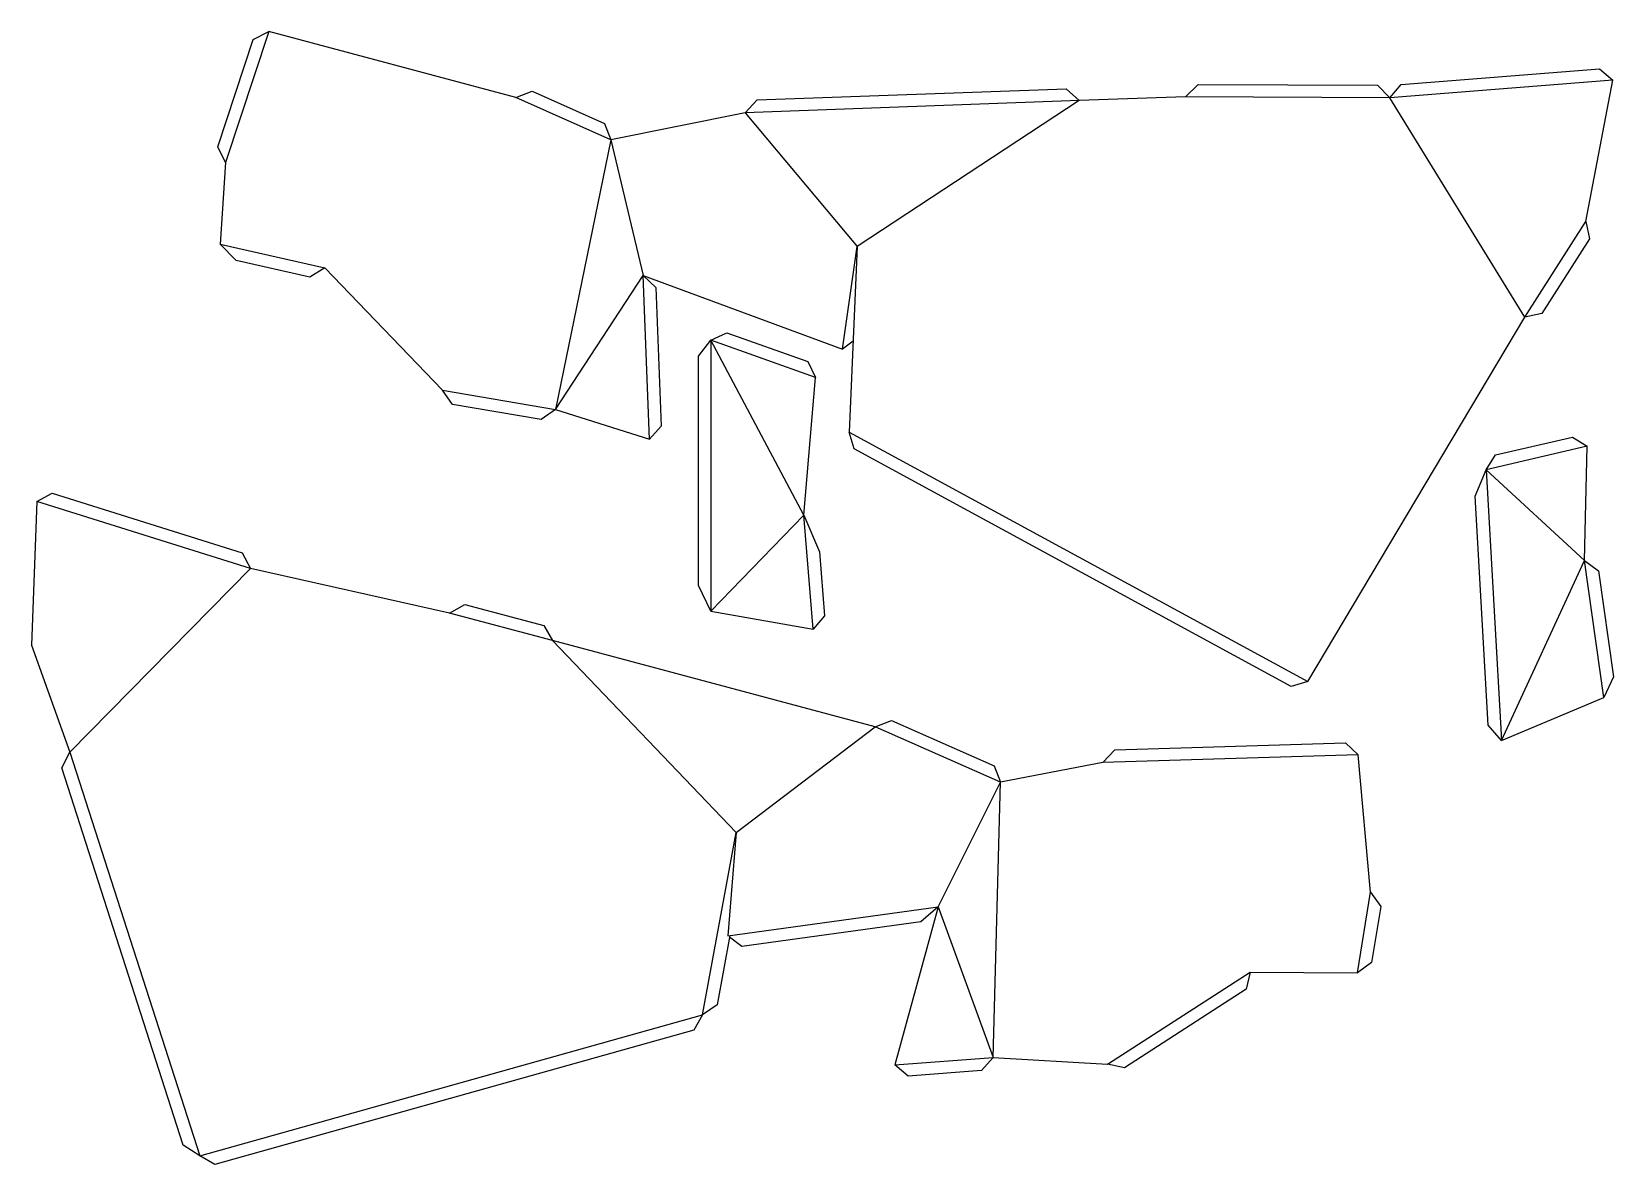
# Model space of a CAD drawing. Extents: x 2045 to 2682, y 18 to 475.
import ezdxf

# ---------------------------------------------------------------- set-up
doc = ezdxf.new("R2010")
doc.units = 0

msp = doc.modelspace()

# ---------------------------------------------------------------- linework, layer by layer
at = {"layer": 'CutLine', "color": 8, "linetype": 'CONTINUOUS'}
for p, q in [((2133.878381, 471.4131), (2140.194422, 474.59235)), ((2239.725, 448.098919), (2140.194422, 474.59235)), ((2119.571277, 428.104458), (2133.878381, 471.4131)), ((2596.473809, 453.327736), (2676.459188, 459.623004)), ((2676.459188, 459.623004), (2681.836086, 455.030732)), ((2509.60435, 448.264423), (2514.62337, 453.24533)), ((2514.62337, 453.24533), (2586.90063, 452.969858)), ((2586.90063, 452.969858), (2591.881537, 447.950838)), ((2591.881537, 447.950838), (2596.473809, 453.327736)), ((2670.862878, 398.039669), (2681.836086, 455.030732)), ((2239.725, 448.098919), (2246.331448, 450.6198)), ((2246.331448, 450.6198), (2275.474799, 437.574677)), ((2332.132037, 441.869539), (2336.946286, 447.048633)), ((2336.946286, 447.048633), (2461.48227, 451.595284)), ((2461.48227, 451.595284), (2466.661363, 446.781035)), ((2509.60435, 448.264423), (2466.661363, 446.781035)), ((2332.132037, 441.869539), (2277.99568, 430.968229)), ((2275.474799, 437.574677), (2277.99568, 430.968229)), ((2122.750528, 421.788418), (2119.571277, 428.104458)), ((2122.750528, 421.788418), (2120.476281, 388.972356)), ((2670.862878, 398.039669), (2672.392926, 391.136123)), ((2126.941428, 382.370658), (2120.476281, 388.972356)), ((2672.392926, 391.136123), (2653.179189, 360.980561)), ((2377.227464, 387.944187), (2374.034408, 313.196094)), ((2156.686984, 375.5913), (2126.941428, 382.370658)), ((2162.673041, 379.355223), (2156.686984, 375.5913)), ((2162.673041, 379.355223), (2210.144045, 330.092603)), ((2290.963942, 376.281808), (2296.153158, 371.478473)), ((2290.963942, 376.281808), (2371.302481, 346.559312)), ((2296.153158, 371.478473), (2298.312653, 315.557479)), ((2558.900909, 212.608678), (2646.275643, 359.450513)), ((2653.179189, 360.980561), (2646.275643, 359.450513)), ((2318.343216, 350.175867), (2324.727453, 353.215854)), ((2324.727453, 353.215854), (2357.411388, 341.617739)), ((2313.343216, 343.759952), (2318.343216, 350.175867)), ((2375.597108, 349.77824), (2371.302481, 346.559312)), ((2313.343216, 251.29348), (2313.343216, 343.759952)), ((2357.411388, 341.617739), (2360.451375, 335.233503)), ((2355.802805, 279.659785), (2360.451375, 335.233503)), ((2214.228772, 324.320687), (2210.144045, 330.092603)), ((2249.907444, 318.213468), (2214.228772, 324.320687)), ((2255.67936, 322.298194), (2249.907444, 318.213468)), ((2255.67936, 322.298194), (2293.509318, 310.368263)), ((2298.312653, 315.557479), (2293.509318, 310.368263)), ((2376.036666, 306.414431), (2374.034408, 313.196094)), ((2552.119245, 210.60642), (2376.036666, 306.414431)), ((2634.505953, 303.957756), (2665.478469, 311.195122)), ((2665.478469, 311.195122), (2671.485016, 307.463985)), ((2670.356469, 261.443649), (2671.485016, 307.463985)), ((2630.774816, 297.951208), (2634.505953, 303.957756)), ((2626.364583, 287.370041), (2630.774816, 297.951208)), ((2046.600829, 285.222839), (2052.868091, 288.497198)), ((2052.868091, 288.497198), (2129.423123, 264.484323)), ((2631.579775, 195.050758), (2626.364583, 287.370041)), ((2046.600829, 285.222839), (2044.558864, 227.220918)), ((2355.802805, 279.659785), (2362.014566, 264.925484)), ((2129.423123, 264.484323), (2132.697483, 258.217061)), ((2362.014566, 264.925484), (2364.104469, 239.164284)), ((2670.356469, 261.443649), (2676.004769, 257.189627)), ((2212.96709, 240.149854), (2132.697483, 258.217061)), ((2676.004769, 257.189627), (2682.013507, 214.51487)), ((2318.343216, 240.977898), (2313.343216, 251.29348)), ((2212.96709, 240.149854), (2219.081869, 243.700836)), ((2219.081869, 243.700836), (2250.948532, 235.248358)), ((2318.343216, 240.977898), (2359.525143, 233.776355)), ((2364.104469, 239.164284), (2359.525143, 233.776355)), ((2250.948532, 235.248358), (2254.499514, 229.133579)), ((2044.558864, 227.220918), (2059.899394, 184.112645)), ((2384.542518, 194.333011), (2254.499514, 229.133579)), ((2558.900909, 212.608678), (2552.119245, 210.60642)), ((2682.013507, 214.51487), (2678.132048, 206.220577)), ((2636.933679, 188.92706), (2678.132048, 206.220577)), ((2384.542518, 194.333011), (2391.135159, 196.889783)), ((2391.135159, 196.889783), (2432.511583, 178.638359)), ((2636.933679, 188.92706), (2631.579775, 195.050758)), ((2476.237637, 179.995296), (2481.085273, 185.143152)), ((2481.085273, 185.143152), (2574.039654, 187.935094)), ((2574.039654, 187.935094), (2579.18751, 183.087458)), ((2056.673392, 177.820355), (2059.899394, 184.112645)), ((2432.511583, 178.638359), (2435.068355, 172.045718)), ((2476.237637, 179.995296), (2435.068355, 172.045718)), ((2584.127012, 127.696611), (2579.18751, 183.087458)), ((2105.673884, 25.714267), (2056.673392, 177.820355)), ((2328.553155, 151.827336), (2325.096039, 110.163662)), ((2584.127012, 127.696611), (2588.261208, 121.960024)), ((2409.968035, 121.758996), (2392.454934, 58.163669)), ((2409.968035, 121.758996), (2402.893577, 115.746026)), ((2588.261208, 121.960024), (2584.592573, 99.361092)), ((2402.893577, 115.746026), (2330.726838, 105.886503)), ((2325.954589, 110.280959), (2320.77365, 82.265926)), ((2330.726838, 105.886503), (2325.829819, 109.606283)), ((2584.592573, 99.361092), (2578.855987, 95.226895)), ((2535.577962, 95.488338), (2534.092823, 88.574991)), ((2535.577962, 95.488338), (2578.855987, 95.226895)), ((2534.092823, 88.574991), (2485.034975, 56.867343)), ((2314.947766, 78.258549), (2311.482296, 72.094904)), ((2320.77365, 82.265926), (2314.947766, 78.258549)), ((2311.482296, 72.094904), (2118.456973, 18.007252)), ((2397.817188, 53.554305), (2392.454934, 58.163669)), ((2432.008823, 61.150119), (2427.399459, 55.787865)), ((2432.008823, 61.150119), (2478.121629, 58.352482)), ((2485.034975, 56.867343), (2478.121629, 58.352482)), ((2427.399459, 55.787865), (2397.817188, 53.554305)), ((2112.293328, 21.472722), (2105.673884, 25.714267)), ((2118.456973, 18.007252), (2112.293328, 21.472722))]:
    msp.add_line(p, q, dxfattribs=at)
at = {"layer": 'MountainLine', "color": 5, "linetype": 'CONTINUOUS'}
for p, q in [((2646.275643, 359.450513), (2591.881537, 447.950838)), ((2332.132037, 441.869539), (2377.227464, 387.944187)), ((2277.99568, 430.968229), (2255.67936, 322.298194)), ((2120.476281, 388.972356), (2162.673041, 379.355223)), ((2293.509318, 310.368263), (2290.963942, 376.281808)), ((2318.343216, 350.175867), (2318.343216, 240.977898)), ((2630.774816, 297.951208), (2636.933679, 188.92706)), ((2670.356469, 261.443649), (2630.774816, 297.951208)), ((2318.343216, 240.977898), (2355.802805, 279.659785)), ((2359.525143, 233.776355), (2355.802805, 279.659785)), ((2678.132048, 206.220577), (2670.356469, 261.443649)), ((2132.697483, 258.217061), (2059.899394, 184.112645)), ((2328.553155, 151.827336), (2384.542518, 194.333011)), ((2432.008823, 61.150119), (2435.068355, 172.045718)), ((2325.096039, 110.163662), (2409.968035, 121.758996)), ((2478.121629, 58.352482), (2535.577962, 95.488338))]:
    msp.add_line(p, q, dxfattribs=at)
at = {"layer": 'ValleyLine', "color": 1, "linetype": 'CONTINUOUS'}
for p, q in [((2140.194422, 474.59235), (2122.750528, 421.788418)), ((2681.836086, 455.030732), (2591.881537, 447.950838)), ((2277.99568, 430.968229), (2239.725, 448.098919)), ((2466.661363, 446.781035), (2332.132037, 441.869539)), ((2466.661363, 446.781035), (2377.227464, 387.944187)), ((2591.881537, 447.950838), (2509.60435, 448.264423)), ((2277.99568, 430.968229), (2290.963942, 376.281808)), ((2646.275643, 359.450513), (2670.862878, 398.039669)), ((2371.302481, 346.559312), (2377.227464, 387.944187)), ((2255.67936, 322.298194), (2290.963942, 376.281808)), ((2355.802805, 279.659785), (2318.343216, 350.175867)), ((2360.451375, 335.233503), (2318.343216, 350.175867)), ((2210.144045, 330.092603), (2255.67936, 322.298194)), ((2374.034408, 313.196094), (2558.900909, 212.608678)), ((2671.485016, 307.463985), (2630.774816, 297.951208)), ((2132.697483, 258.217061), (2046.600829, 285.222839)), ((2636.933679, 188.92706), (2670.356469, 261.443649)), ((2254.499514, 229.133579), (2212.96709, 240.149854)), ((2328.553155, 151.827336), (2254.499514, 229.133579)), ((2435.068355, 172.045718), (2384.542518, 194.333011)), ((2059.899394, 184.112645), (2112.293328, 21.472722)), ((2579.18751, 183.087458), (2476.237637, 179.995296)), ((2409.968035, 121.758996), (2435.068355, 172.045718)), ((2314.947766, 78.258549), (2328.553155, 151.827336)), ((2578.855987, 95.226895), (2584.127012, 127.696611)), ((2409.968035, 121.758996), (2432.008823, 61.150119)), ((2112.293328, 21.472722), (2314.947766, 78.258549)), ((2392.454934, 58.163669), (2432.008823, 61.150119))]:
    msp.add_line(p, q, dxfattribs=at)

doc.saveas('drawing.dxf')
